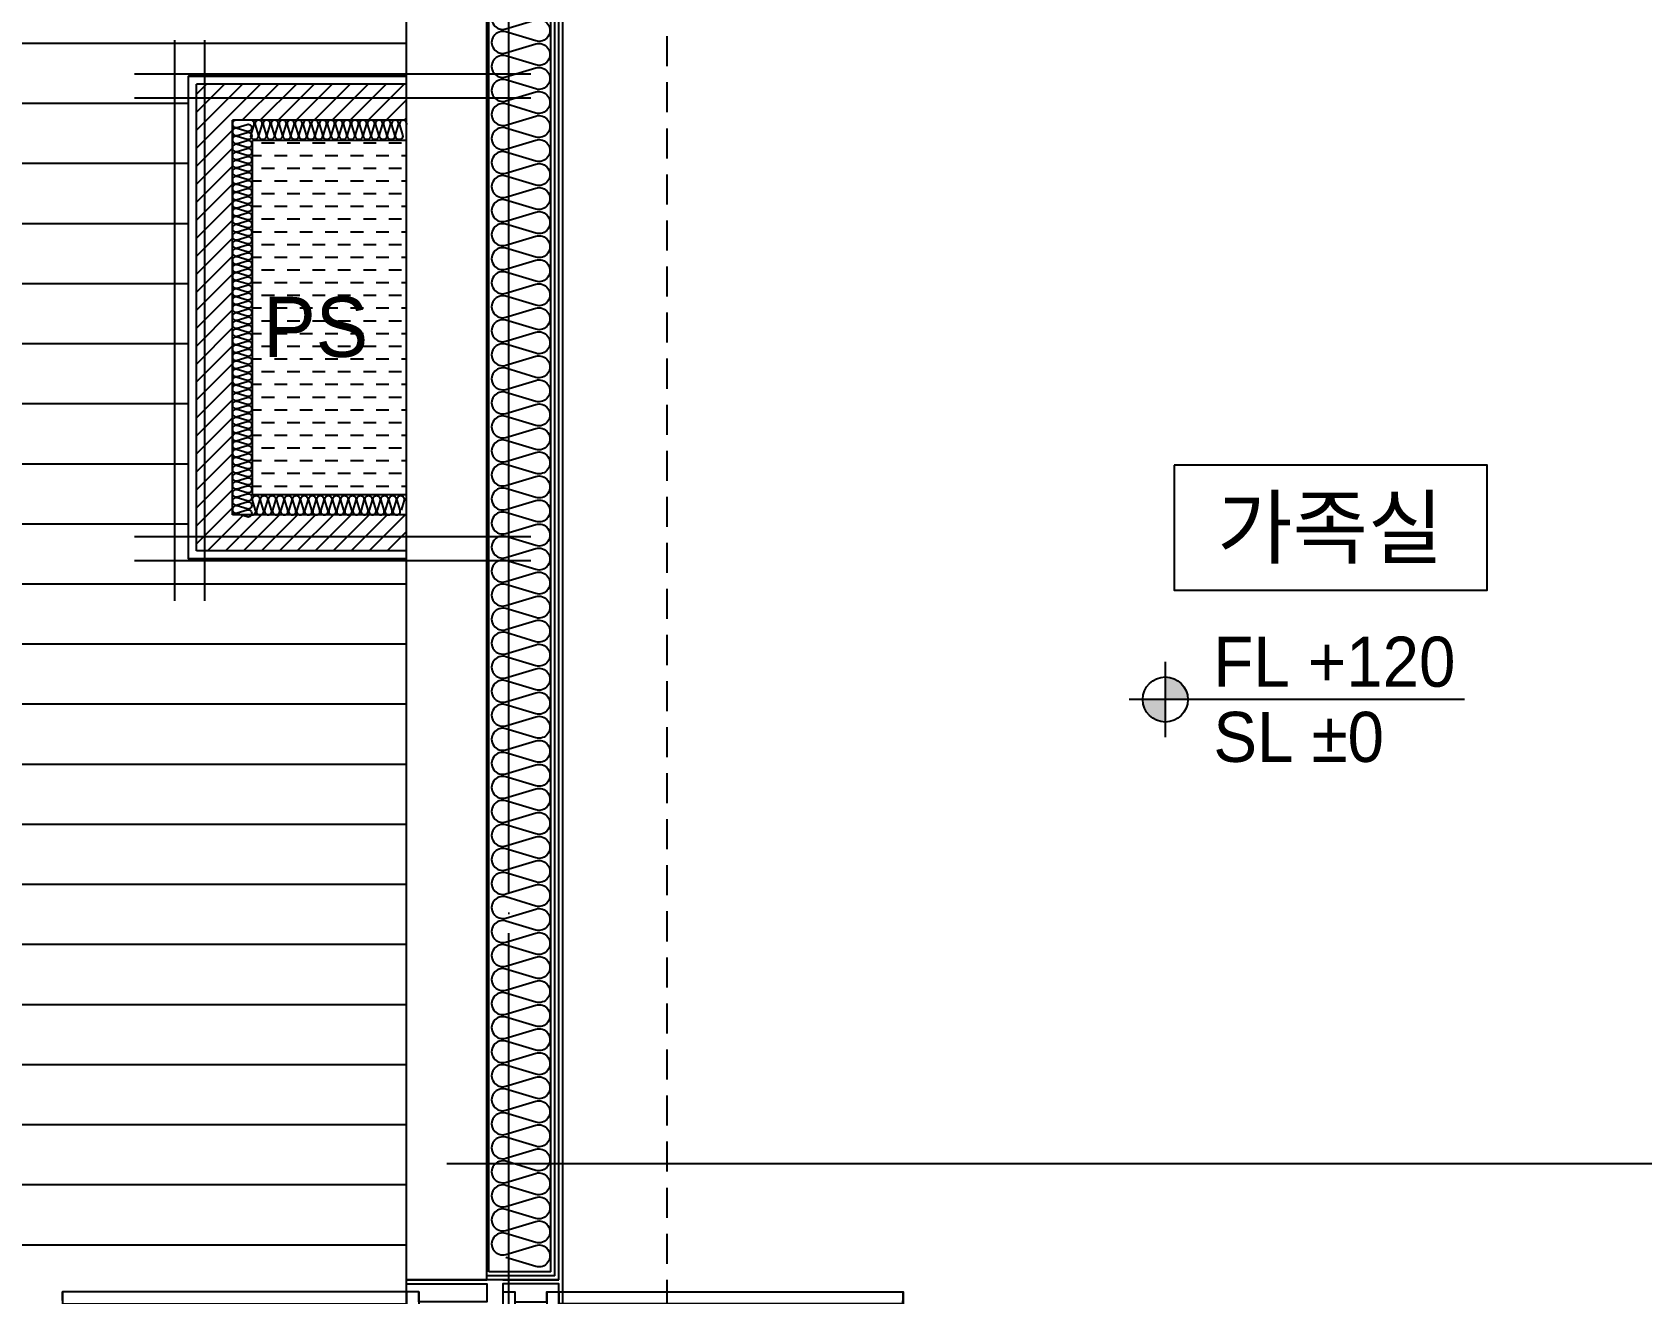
# Model space of a CAD drawing. Header units: millimetres. Extents: x -24416 to 92204, y -190080 to 23760.
# Drawn here: x 58069 to 62090, y -117206 to -114056 of the extents above; entities that cross this region are included whole.
import ezdxf
from ezdxf.enums import TextEntityAlignment as Align
from ezdxf.xclip import XClip

# ---------------------------------------------------------------- set-up
doc = ezdxf.new("R2010")
doc.units = ezdxf.units.MM
doc.header["$LTSCALE"] = 50
doc.header["$XCLIPFRAME"] = 0
for name, pattern in [('AUDIT_D_220706163347-0', [0]), ('CEN', [62, 60, -1, 0, -1]), ('HID', [2.3, 1.5, -0.8])]:
    doc.linetypes.add(name, pattern=pattern)
for name, color, linetype in [('A-SOL252', 252, 'Continuous'), ('A-레벨', 7, 'AUDIT_D_220706163347-0'), ('A-창호부호', 4, 'Continuous'), ('A_HAT', 8, 'Continuous'), ('CEN_CON', 1, 'CEN'), ('CEN_WALL', 12, 'CEN'), ('CONC', 2, 'Continuous'), ('dan1', 7, 'HID'), ('DOOR', 4, 'Continuous'), ('FIN', 6, 'Continuous'), ('HAT', 5, 'Continuous'), ('INS', 8, 'Continuous'), ('ROM', 7, 'AUDIT_D_220706163347-0'), ('WAL', 3, 'Continuous'), ('WAL_DRY', 7, 'Continuous'), ('실명', 3, 'AUDIT_D_220706163347-0'), ('실명박스', 7, 'AUDIT_D_220706163347-0')]:
    doc.layers.add(name, color=color, linetype=linetype)
doc.layers.add('MC', color=135, linetype='Continuous', plot=False)
doc.layers.add('X - 단위세대$0$0_임시', color=134, linetype='Continuous', plot=False)
doc.styles.add('HAUD01', font='Dotum.ttf')
doc.styles.add('HAUD02', font='Dotum.ttf', dxfattribs={"width": 0.8})

# ---------------------------------------------------------------- blocks, each defined once
blk = doc.blocks.new('WD-900(200)')
at = {"layer": 'DOOR'}
for p, q in [((20, 200), (880, 200)), ((20, 170), (880, 170))]:
    blk.add_line(p, q, dxfattribs=at)
blk.add_lwpolyline([(20, 200), (20, 1060), (50, 1060), (50, 200), (20, 200)], dxfattribs=at)
for points in [[(45, 170), (20, 170), (20, 200), (0, 200), (0, 0), (45, 0)], [(855, 170), (880, 170), (880, 200), (900, 200), (900, 0), (855, 0)]]:
    blk.add_lwpolyline(points, close=True, dxfattribs=at)
blk.add_arc((20, 200), 860, 0, 90, dxfattribs=at)
at = {"layer": 'X - 단위세대$0$0_임시'}
for p, q in [((-10, 0), (-10, 200)), ((910, 0), (910, 200))]:
    blk.add_line(p, q, dxfattribs=at)
at = {"layer": 'X - 단위세대$0$0_임시', "style": 'HAUD02'}
blk.add_text('900(200)', height=20, dxfattribs=at).set_placement((397.3, 135), align=Align.MIDDLE)
blk = doc.blocks.new('insul1')
blk.add_lwpolyline([(0, 0.25, 1.344031), (0.35, 0.25), (0.2, 0.75, -1.344031), (0.55, 0.75), (0.4, 0.25)], format="xyb")
blk = doc.blocks.new('PD-900(140)')
at = {"layer": 'DOOR'}
for p, q in [((20, 140), (880, 140)), ((20, 110), (880, 110)), ((20, 30), (880, 30)), ((20, 0), (880, 0))]:
    blk.add_line(p, q, dxfattribs=at)
blk.add_lwpolyline([(20, 140), (20, 1000), (50, 1000), (50, 140), (20, 140)], dxfattribs=at)
for points in [[(45, 110), (20, 110), (20, 140), (0, 140), (0, 0), (20, 0), (20, 30), (45, 30)], [(855, 110), (880, 110), (880, 140), (900, 140), (900, 0), (880, 0), (880, 30), (855, 30)]]:
    blk.add_lwpolyline(points, close=True, dxfattribs=at)
blk.add_arc((20, 140), 860, 0, 90, dxfattribs=at)
at = {"layer": 'X - 단위세대$0$0_임시'}
for p, q in [((-10, 0), (-10, 140)), ((910, 0), (910, 140))]:
    blk.add_line(p, q, dxfattribs=at)
at = {"layer": 'X - 단위세대$0$0_임시', "style": 'HAUD02'}
blk.add_text('900(140)', height=20, dxfattribs=at).set_placement((479.3, 65.4), align=Align.MIDDLE)
blk = doc.blocks.new('U-121A(확장)1', base_point=(300293.2, -148733.3))
at = {"layer": 'A-SOL252'}
h = blk.add_hatch(dxfattribs=at)
h.set_pattern_fill('DASH', color=256, scale=10, style=0)
h.paths.add_polyline_path([(303958.2, -141838.3), (304343.2, -141838.3), (304343.2, -140953.3), (303958.2, -140953.3)])
at = {"layer": 'A_HAT'}
h = blk.add_hatch(dxfattribs=at)
h.set_pattern_fill('ANSI31', color=256, scale=10, style=0)
h.paths.add_polyline_path([(304343.2, -140903.3), (304343.2, -140813.3), (303818.2, -140813.3), (303818.2, -141978.3), (304343.2, -141978.3), (304343.2, -141888.3), (303908.2, -141888.3), (303908.2, -140903.3)])
at = {"layer": 'HAT', "ltscale": 100}
h = blk.add_hatch(dxfattribs=at)
h.set_pattern_fill('_USER', color=8, scale=150, pattern_type=0)
h.set_pattern_definition([(0, (315286.61, -148733.31), (0, 150), [])])
h.paths.add_polyline_path([(304343.2, -141998.3), (303798.2, -141998.3), (303798.2, -140793.3), (304343.2, -140793.3), (304343.2, -138898.3), (302773.2, -138898.3), (302773.2, -139488.3), (300493.2, -139488.3), (300493.2, -148533.3), (304343.2, -148533.3)])
at = {"layer": 'CEN_CON'}
blk.add_line((304598.2, -149033.3), (304598.2, -138398.3), dxfattribs=at)
at = {"layer": 'CEN_WALL'}
for p, q in [((303838.2, -140703.3), (303838.2, -142103.3)), ((304653.2, -140848.3), (303663.2, -140848.3)), ((304653.2, -141943.3), (303663.2, -141943.3))]:
    blk.add_line(p, q, dxfattribs=at)
at = {"layer": 'CONC'}
for p, q in [((304343.2, -143798.3), (304343.2, -138698.3)), ((304543.2, -143798.3), (304543.2, -138898.3)), ((304343.2, -143798.3), (304543.2, -143798.3))]:
    blk.add_line(p, q, dxfattribs=at)
at = {"layer": 'dan1'}
blk.add_lwpolyline([(308563.2, -142508.3), (308253.2, -142508.3), (308253.2, -139348.3), (305613.2, -139348.3), (305613.2, -140233.3), (304993.2, -140233.3), (304993.2, -148083.3), (314053.2, -148083.3), (314053.2, -144448.3), (317843.2, -144448.3), (317843.2, -148083.3), (324403.2, -148083.3), (324403.2, -146593.3), (324713.2, -146593.3)], dxfattribs=at)
at = {"layer": 'FIN'}
for p, q in [((303798.2, -141998.3), (303798.2, -140793.3)), ((304343.2, -140793.3), (303798.2, -140793.3)), ((304343.2, -141998.3), (303798.2, -141998.3))]:
    blk.add_line(p, q, dxfattribs=at)
at = {"layer": 'HAT', "color": 8, "ltscale": 100}
blk.add_lwpolyline([(304343.2, -140793.3), (304343.2, -138898.3), (302773.2, -138898.3), (302773.2, -139488.3), (300493.2, -139488.3), (300493.2, -148533.3), (304343.2, -148533.3), (304343.2, -141998.3), (303798.2, -141998.3), (303798.2, -140793.3), (304343.2, -140793.3)], dxfattribs=at)
at = {"layer": 'INS'}
for p, q in [((304548.2, -143778.3), (304548.2, -139773.3)), ((304703.2, -143778.3), (304703.2, -139883.3)), ((303958.2, -141838.3), (303958.2, -140953.3)), ((304343.2, -140953.3), (303958.2, -140953.3)), ((304343.2, -141838.3), (303958.2, -141838.3)), ((304703.2, -143778.3), (304548.2, -143778.3))]:
    blk.add_line(p, q, dxfattribs=at)
for points in [[(303919.7, -140903.3, 1.34), (303919.7, -140920.8), (303944.6, -140913.3, -1.34), (303944.6, -140930.8), (303919.7, -140923.4), (303919.7, -140923.4, 1.34), (303919.7, -140940.9), (303944.6, -140933.4, -1.34), (303944.6, -140950.9), (303919.7, -140943.4), (303919.7, -140943.4, 1.34), (303919.7, -140960.9), (303944.6, -140953.5, -1.34), (303944.6, -140971), (303919.7, -140963.5), (303919.7, -140963.5, 1.34), (303919.7, -140981), (303944.6, -140973.5, -1.34), (303944.6, -140991), (303919.7, -140983.5), (303919.7, -140983.5, 1.34), (303919.7, -141001), (303944.6, -140993.6, -1.34), (303944.6, -141011.1), (303919.7, -141003.6), (303919.7, -141003.6, 1.34), (303919.7, -141021.1), (303944.6, -141013.6, -1.34), (303944.6, -141031.1), (303919.7, -141023.7), (303919.7, -141023.7, 1.34), (303919.7, -141041.2), (303944.6, -141033.7, -1.34), (303944.6, -141051.2), (303919.7, -141043.7), (303919.7, -141043.7, 1.34), (303919.7, -141061.2), (303944.6, -141053.7, -1.34), (303944.6, -141071.2), (303919.7, -141063.8), (303919.7, -141063.8, 1.34), (303919.7, -141081.3), (303944.6, -141073.8, -1.34), (303944.6, -141091.3), (303919.7, -141083.8), (303919.7, -141083.8, 1.34), (303919.7, -141101.3), (303944.6, -141093.9, -1.34), (303944.6, -141111.4), (303919.7, -141103.9), (303919.7, -141103.9, 1.34), (303919.7, -141121.4), (303944.6, -141113.9, -1.34), (303944.6, -141131.4), (303919.7, -141123.9), (303919.7, -141123.9, 1.34), (303919.7, -141141.4), (303944.6, -141134, -1.34), (303944.6, -141151.5), (303919.7, -141144), (303919.7, -141144, 1.34), (303919.7, -141161.5), (303944.6, -141154, -1.34), (303944.6, -141171.5), (303919.7, -141164.1), (303919.7, -141164.1, 1.34), (303919.7, -141181.6), (303944.6, -141174.1, -1.34), (303944.6, -141191.6), (303919.7, -141184.1), (303919.7, -141184.1, 1.34), (303919.7, -141201.6), (303944.6, -141194.1, -1.34), (303944.6, -141211.6), (303919.7, -141204.2), (303919.7, -141204.2, 1.34), (303919.7, -141221.7), (303944.6, -141214.2, -1.34), (303944.6, -141231.7), (303919.7, -141224.2), (303919.7, -141224.2, 1.34), (303919.7, -141241.7), (303944.6, -141234.3, -1.34), (303944.6, -141251.8), (303919.7, -141244.3), (303919.7, -141244.3, 1.34), (303919.7, -141261.8), (303944.6, -141254.3, -1.34), (303944.6, -141271.8), (303919.7, -141264.3), (303919.7, -141264.3, 1.34), (303919.7, -141281.8), (303944.6, -141274.4, -1.34), (303944.6, -141291.9), (303919.7, -141284.4), (303919.7, -141284.4, 1.34), (303919.7, -141301.9), (303944.6, -141294.4, -1.34), (303944.6, -141311.9), (303919.7, -141304.5), (303919.7, -141304.5, 1.34), (303919.7, -141322), (303944.6, -141314.5, -1.34), (303944.6, -141332), (303919.7, -141324.5), (303919.7, -141324.5, 1.34), (303919.7, -141342), (303944.6, -141334.5, -1.34), (303944.6, -141352), (303919.7, -141344.6), (303919.7, -141344.6, 1.34), (303919.7, -141362.1), (303944.6, -141354.6, -1.34), (303944.6, -141372.1), (303919.7, -141364.6), (303919.7, -141364.6, 1.34), (303919.7, -141382.1), (303944.6, -141374.7, -1.34), (303944.6, -141392.2), (303919.7, -141384.7), (303919.7, -141384.7, 1.34), (303919.7, -141402.2), (303944.6, -141394.7, -1.34), (303944.6, -141412.2), (303919.7, -141404.7), (303919.7, -141404.7, 1.34), (303919.7, -141422.2), (303944.6, -141414.8, -1.34), (303944.6, -141432.3), (303919.7, -141424.8), (303919.7, -141424.8, 1.34), (303919.7, -141442.3), (303944.6, -141434.8, -1.34), (303944.6, -141452.3), (303919.7, -141444.9), (303919.7, -141444.9, 1.34), (303919.7, -141462.4), (303944.6, -141454.9, -1.34), (303944.6, -141472.4), (303919.7, -141464.9), (303919.7, -141464.9, 1.34), (303919.7, -141482.4), (303944.6, -141474.9, -1.34), (303944.6, -141492.4), (303919.7, -141485), (303919.7, -141485, 1.34), (303919.7, -141502.5), (303944.6, -141495, -1.34), (303944.6, -141512.5), (303919.7, -141505), (303919.7, -141505, 1.34), (303919.7, -141522.5), (303944.6, -141515.1, -1.34), (303944.6, -141532.6), (303919.7, -141525.1), (303919.7, -141525.1, 1.34), (303919.7, -141542.6), (303944.6, -141535.1, -1.34), (303944.6, -141552.6), (303919.7, -141545.1), (303919.7, -141545.1, 1.34), (303919.7, -141562.6), (303944.6, -141555.2, -1.34), (303944.6, -141572.7), (303919.7, -141565.2), (303919.7, -141565.2, 1.34), (303919.7, -141582.7), (303944.6, -141575.2, -1.34), (303944.6, -141592.7), (303919.7, -141585.3), (303919.7, -141585.3, 1.34), (303919.7, -141602.8), (303944.6, -141595.3, -1.34), (303944.6, -141612.8), (303919.7, -141605.3), (303919.7, -141605.3, 1.34), (303919.7, -141622.8), (303944.6, -141615.3, -1.34), (303944.6, -141632.8), (303919.7, -141625.4), (303919.7, -141625.4, 1.34), (303919.7, -141642.9), (303944.6, -141635.4, -1.34), (303944.6, -141652.9), (303919.7, -141645.4), (303919.7, -141645.4, 1.34), (303919.7, -141662.9), (303944.6, -141655.5, -1.34), (303944.6, -141673), (303919.7, -141665.5), (303919.7, -141665.5, 1.34), (303919.7, -141683), (303944.6, -141675.5, -1.34), (303944.6, -141693), (303919.7, -141685.5), (303919.7, -141685.5, 1.34), (303919.7, -141703), (303944.6, -141695.6, -1.34), (303944.6, -141713.1), (303919.7, -141705.6), (303919.7, -141705.6, 1.34), (303919.7, -141723.1), (303944.6, -141715.6, -1.34), (303944.6, -141733.1), (303919.7, -141725.7), (303919.7, -141725.7, 1.34), (303919.7, -141743.2), (303944.6, -141735.7, -1.34), (303944.6, -141753.2), (303919.7, -141745.7), (303919.7, -141745.7, 1.34), (303919.7, -141763.2), (303944.6, -141755.7, -1.34), (303944.6, -141773.2), (303919.7, -141765.8), (303919.7, -141765.8, 1.34), (303919.7, -141783.3), (303944.6, -141775.8, -1.34), (303944.6, -141793.3), (303919.7, -141785.8), (303919.7, -141785.8, 1.34), (303919.7, -141803.3), (303944.6, -141795.9, -1.34), (303944.6, -141813.4), (303919.7, -141805.9), (303919.7, -141805.9, 1.34), (303919.7, -141823.4), (303944.6, -141815.9, -1.34), (303944.6, -141833.4), (303919.7, -141825.9), (303919.7, -141825.9, 1.34), (303919.7, -141843.4), (303944.6, -141836, -1.34), (303944.6, -141853.5), (303919.7, -141846), (303919.7, -141846, 1.34), (303919.7, -141863.5), (303944.6, -141856, -1.34), (303944.6, -141873.5), (303919.7, -141866.1), (303919.7, -141866.1, 1.34), (303919.7, -141883.6), (303944.6, -141876.1, -1.34), (303944.6, -141893.6), (303919.7, -141886.1)], [(304343.2, -140914.8, 1.34), (304325.7, -140914.8), (304333.2, -140939.7, -1.34), (304315.7, -140939.7), (304323.2, -140914.8), (304323.2, -140914.8, 1.34), (304305.7, -140914.8), (304313.2, -140939.7, -1.34), (304295.7, -140939.7), (304303.1, -140914.8), (304303.1, -140914.8, 1.34), (304285.6, -140914.8), (304293.1, -140939.7, -1.34), (304275.6, -140939.7), (304283.1, -140914.8), (304283.1, -140914.8, 1.34), (304265.6, -140914.8), (304273, -140939.7, -1.34), (304255.5, -140939.7), (304263, -140914.8), (304263, -140914.8, 1.34), (304245.5, -140914.8), (304253, -140939.7, -1.34), (304235.5, -140939.7), (304243, -140914.8), (304243, -140914.8, 1.34), (304225.5, -140914.8), (304232.9, -140939.7, -1.34), (304215.4, -140939.7), (304222.9, -140914.8), (304222.9, -140914.8, 1.34), (304205.4, -140914.8), (304212.9, -140939.7, -1.34), (304195.4, -140939.7), (304202.8, -140914.8), (304202.8, -140914.8, 1.34), (304185.3, -140914.8), (304192.8, -140939.7, -1.34), (304175.3, -140939.7), (304182.8, -140914.8), (304182.8, -140914.8, 1.34), (304165.3, -140914.8), (304172.8, -140939.7, -1.34), (304155.3, -140939.7), (304162.7, -140914.8), (304162.7, -140914.8, 1.34), (304145.2, -140914.8), (304152.7, -140939.7, -1.34), (304135.2, -140939.7), (304142.7, -140914.8), (304142.7, -140914.8, 1.34), (304125.2, -140914.8), (304132.6, -140939.7, -1.34), (304115.1, -140939.7), (304122.6, -140914.8), (304122.6, -140914.8, 1.34), (304105.1, -140914.8), (304112.6, -140939.7, -1.34), (304095.1, -140939.7), (304102.6, -140914.8), (304102.6, -140914.8, 1.34), (304085.1, -140914.8), (304092.5, -140939.7, -1.34), (304075, -140939.7), (304082.5, -140914.8), (304082.5, -140914.8, 1.34), (304065, -140914.8), (304072.5, -140939.7, -1.34), (304055, -140939.7), (304062.4, -140914.8), (304062.4, -140914.8, 1.34), (304044.9, -140914.8), (304052.4, -140939.7, -1.34), (304034.9, -140939.7), (304042.4, -140914.8), (304042.4, -140914.8, 1.34), (304024.9, -140914.8), (304032.4, -140939.7, -1.34), (304014.9, -140939.7), (304022.3, -140914.8), (304022.3, -140914.8, 1.34), (304004.8, -140914.8), (304012.3, -140939.7, -1.34), (303994.8, -140939.7), (304002.3, -140914.8), (304002.3, -140914.8, 1.34), (303984.8, -140914.8), (303992.2, -140939.7, -1.34), (303974.7, -140939.7), (303982.2, -140914.8), (303982.2, -140914.8, 1.34), (303964.7, -140914.8), (303972.2, -140939.7, -1.34), (303954.7, -140939.7), (303962.2, -140914.8), (303962.2, -140914.8, 0.337154), (303958.2, -140904.5, 0.337154)], [(303958.2, -141888.5, 0.463061), (303965.9, -141876.8), (303958.4, -141851.9, -1.34), (303975.9, -141851.9), (303968.4, -141876.8), (303968.4, -141876.8, 1.34), (303985.9, -141876.8), (303978.4, -141851.9, -1.34), (303995.9, -141851.9), (303988.5, -141876.8), (303988.5, -141876.8, 1.34), (304006, -141876.8), (303998.5, -141851.9, -1.34), (304016, -141851.9), (304008.5, -141876.8), (304008.5, -141876.8, 1.34), (304026, -141876.8), (304018.6, -141851.9, -1.34), (304036.1, -141851.9), (304028.6, -141876.8), (304028.6, -141876.8, 1.34), (304046.1, -141876.8), (304038.6, -141851.9, -1.34), (304056.1, -141851.9), (304048.6, -141876.8), (304048.6, -141876.8, 1.34), (304066.1, -141876.8), (304058.7, -141851.9, -1.34), (304076.2, -141851.9), (304068.7, -141876.8), (304068.7, -141876.8, 1.34), (304086.2, -141876.8), (304078.7, -141851.9, -1.34), (304096.2, -141851.9), (304088.8, -141876.8), (304088.8, -141876.8, 1.34), (304106.3, -141876.8), (304098.8, -141851.9, -1.34), (304116.3, -141851.9), (304108.8, -141876.8), (304108.8, -141876.8, 1.34), (304126.3, -141876.8), (304118.8, -141851.9, -1.34), (304136.3, -141851.9), (304128.9, -141876.8), (304128.9, -141876.8, 1.34), (304146.4, -141876.8), (304138.9, -141851.9, -1.34), (304156.4, -141851.9), (304148.9, -141876.8), (304148.9, -141876.8, 1.34), (304166.4, -141876.8), (304159, -141851.9, -1.34), (304176.5, -141851.9), (304169, -141876.8), (304169, -141876.8, 1.34), (304186.5, -141876.8), (304179, -141851.9, -1.34), (304196.5, -141851.9), (304189, -141876.8), (304189, -141876.8, 1.34), (304206.5, -141876.8), (304199.1, -141851.9, -1.34), (304216.6, -141851.9), (304209.1, -141876.8), (304209.1, -141876.8, 1.34), (304226.6, -141876.8), (304219.1, -141851.9, -1.34), (304236.6, -141851.9), (304229.2, -141876.8), (304229.2, -141876.8, 1.34), (304246.7, -141876.8), (304239.2, -141851.9, -1.34), (304256.7, -141851.9), (304249.2, -141876.8), (304249.2, -141876.8, 1.34), (304266.7, -141876.8), (304259.2, -141851.9, -1.34), (304276.7, -141851.9), (304269.3, -141876.8), (304269.3, -141876.8, 1.34), (304286.8, -141876.8), (304279.3, -141851.9, -1.34), (304296.8, -141851.9), (304289.3, -141876.8), (304289.3, -141876.8, 1.34), (304306.8, -141876.8), (304299.4, -141851.9, -1.34), (304316.9, -141851.9), (304309.4, -141876.8), (304309.4, -141876.8, 1.34), (304326.9, -141876.8), (304319.4, -141851.9, -1.34), (304336.9, -141851.9), (304329.4, -141876.8)]]:
    blk.add_lwpolyline(points, format="xyb", dxfattribs=at)
at = {"layer": 'MC'}
for p, q in [((304733.2, -149033.3), (304733.2, -138398.3)), ((303763.2, -140703.3), (303763.2, -142103.3)), ((304653.2, -140788.3), (303663.2, -140788.3)), ((304653.2, -142003.3), (303663.2, -142003.3)), ((304443.2, -143508.3), (314628.2, -143508.3))]:
    blk.add_line(p, q, dxfattribs=at)
at = {"layer": 'WAL'}
for p, q in [((303818.2, -141978.3), (303818.2, -140813.3)), ((304343.2, -140813.3), (303818.2, -140813.3)), ((303908.2, -141888.3), (303908.2, -140903.3)), ((304343.2, -140903.3), (303908.2, -140903.3)), ((304343.2, -141888.3), (303908.2, -141888.3)), ((304343.2, -141978.3), (303818.2, -141978.3))]:
    blk.add_line(p, q, dxfattribs=at)
at = {"layer": 'WAL_DRY'}
for p, q in [((304713.2, -143788.3), (304713.2, -139893.3)), ((304723.2, -143798.3), (304723.2, -139903.3)), ((304713.2, -143788.3), (304543.2, -143788.3)), ((304723.2, -143798.3), (304543.2, -143798.3))]:
    blk.add_line(p, q, dxfattribs=at)
at = {"layer": 'DOOR', "xscale": -1.000000000000001, "rotation": 90}
blk.add_blockref('WD-900(200)', (304543.2, -143808.3), dxfattribs=at)
at = {"layer": 'DOOR', "rotation": 270}
blk.add_blockref('PD-900(140)', (304583.2, -143808.3), dxfattribs=at)
at = {"layer": 'INS', "xscale": 150, "yscale": 150, "zscale": 150, "rotation": 270, "row_count": 1, "column_count": 66, "row_spacing": 3.155443620884047e-30, "column_spacing": 60}
blk.add_blockref('insul1', (304553.2, -139782.5), dxfattribs=at)
blk = doc.blocks.new('A$Cb33ca4a3')
at = {"layer": 'A-레벨'}
h = blk.add_hatch(color=256, dxfattribs=at)
h.paths.add_polyline_path([(60899.4, -139538.3), (60899.4, -139482), (60843.1, -139482, 0.414214)])
h.paths.add_polyline_path([(60899.4, -139425.8), (60899.4, -139482), (60955.6, -139482, 0.414214)])
for p, q in [((60899.4, -139388.3), (60899.4, -139575.8)), ((61646.5, -139482), (60809.4, -139482))]:
    blk.add_line(p, q, dxfattribs=at)
blk.add_circle((60899.4, -139482), 56.2, dxfattribs=at)
at = {"layer": 'A-레벨', "color": 4, "style": 'HAUD01'}
for s, p in [('FL +120', (61019.4, -139450.1)), ('SL %%P0', (61019.4, -139637.8))]:
    blk.add_text(s, height=125, dxfattribs=at).set_placement(p)

msp = doc.modelspace()

# ---------------------------------------------------------------- linework, layer by layer
at = {"layer": '실명박스'}
msp.add_lwpolyline([(60921.9, -115136.5), (60921.9, -115449), (61703.5, -115449), (61703.5, -115136.5)], close=True, dxfattribs=at)

# ---------------------------------------------------------------- block references
ref = msp.add_blockref('U-121A(확장)1', (54954.5, -122105.9))
XClip(ref).set_block_clipping_path([(299993.2395842669, -149033.311332551), (329858.8019320485, -135658.3113325509)])
at = {"layer": 'A-창호부호'}
msp.add_blockref('A$Cb33ca4a3', (0, 23760), dxfattribs=at)

# ---------------------------------------------------------------- texts
at = {"layer": 'ROM', "color": 3, "style": 'HAUD01'}
msp.add_text('PS', height=150, dxfattribs=at).set_placement((58777.4, -114791.5), align=Align.MIDDLE)
at = {"layer": '실명', "style": 'HAUD01'}
msp.add_text('가족실', height=150, dxfattribs=at).set_placement((61311.3, -115290.5), align=Align.MIDDLE)

doc.saveas('drawing.dxf')
